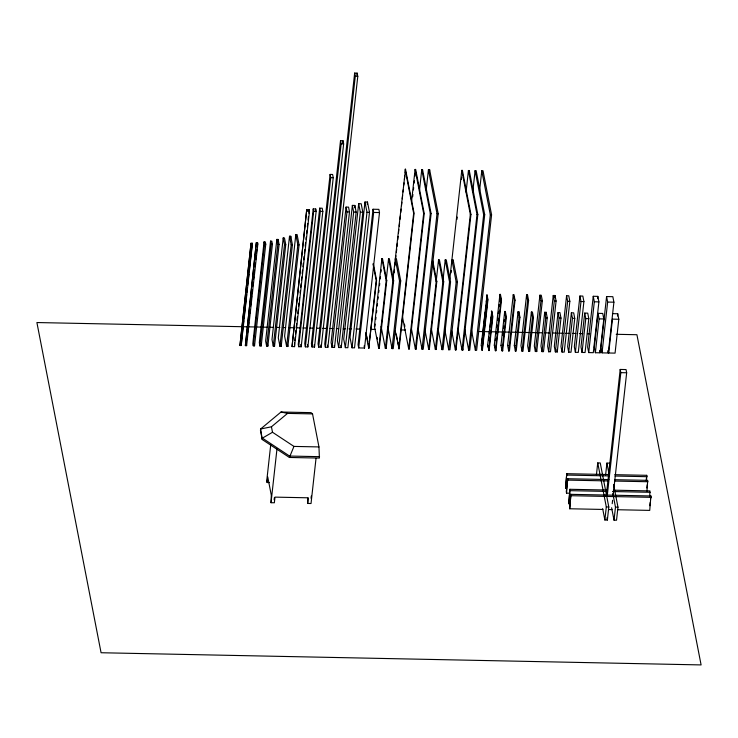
<?xml version="1.0" encoding="UTF-8"?>
<svg xmlns="http://www.w3.org/2000/svg" width="738" height="738" viewBox="0 0 738 738"><rect width="100%" height="100%" fill="white"/><g stroke="black" fill="none" stroke-linecap="round" stroke-linejoin="round"><path stroke-width="1.11" d="M251.031 243.217L239.951 345.522L241.197 345.541L252.414 243.937L252.285 243.245L251.031 243.217L239.951 345.522M242.959 327.727L241.197 345.541M243.208 325.449L243.715 320.882M243.964 318.595L246.612 294.619M246.861 292.34L247.368 287.774M247.617 285.486L248.125 280.92M248.374 278.641L248.881 274.075M249.13 271.787L252.285 243.245M256.317 242.645L245.367 345.633L246.621 345.661L257.839 244.047L257.571 242.673L256.317 242.645L245.367 345.633M246.852 339.72L247.23 336.288M247.608 332.866L247.986 329.443M248.365 326.011L248.743 322.589M249.121 319.167L249.499 315.744M249.748 313.456L250.127 310.034M250.505 306.611L250.883 303.18M251.261 299.757L251.64 296.335M252.018 292.903L252.396 289.481M252.774 286.058L253.152 282.636M253.531 279.204L253.789 276.925M254.287 272.359L254.545 270.071M254.924 266.649L255.302 263.226M255.68 259.794L256.058 256.372M256.437 252.949L256.815 249.527M257.193 246.095L257.571 242.673M264.056 241.889L252.839 343.493L253.282 345.79L254.536 345.818L265.754 244.204L265.302 241.907L264.056 241.889L264.499 244.177L253.282 345.79M270.542 241.105L259.324 342.718L259.951 345.919L261.197 345.947L272.414 244.343L271.796 241.132L270.542 241.105L271.169 244.315L259.951 345.919M276.851 239.407L265.634 341.011L266.621 346.057L267.866 346.085L279.084 244.472L278.106 239.435L276.851 239.407L277.839 244.453L266.621 346.057M277.848 241.713L278.106 239.435M283.207 237.931L271.99 339.545L273.281 346.196L274.536 346.223L285.754 244.61L284.462 237.959L283.207 237.931L284.499 244.582L273.281 346.196M262.239 439.544L260.615 428.99L281.003 412.025L311.002 412.634L312.543 413.907L318.954 446.924L319.406 458.077L289.407 457.468L262.239 439.544L260.459 430.402L260.615 428.99L271.436 426.795L287.543 413.4L312.543 413.907M289.517 236.234L278.3 337.847L279.951 346.325L281.196 346.353L292.414 244.748L290.772 236.261L289.517 236.234L291.169 244.721L279.951 346.325M290.514 238.549L290.772 236.261M270.745 444.571L266.75 480.696L267.11 482.532L269.333 482.578M267.11 482.532L267.737 476.886L271.298 495.226L271.031 502.707L274.361 502.772L274.988 497.126L308.327 497.809L307.7 503.454L311.03 503.519L316.021 458.363M295.827 234.536L284.61 336.15L286.621 346.463L287.866 346.491L299.084 244.878L297.082 234.564L295.827 234.536L297.838 244.859L286.621 346.463M271.031 502.707L277.018 448.519M274.13 499.81L274.379 497.55M306.722 209.721L292.036 346.574L294.536 346.629L309.49 211.151L309.222 209.767L306.722 209.721L292.036 346.574M294.517 342.976L294.536 346.629M294.766 340.698L295.145 337.284M295.523 333.862L295.901 330.449M296.279 327.035L296.658 323.622M297.036 320.2L297.405 316.786M297.783 313.373L298.161 309.96M298.539 306.538L298.918 303.124M299.296 299.711L299.545 297.432M300.052 292.875L300.301 290.606M300.68 287.183L301.058 283.77M301.427 280.357L301.805 276.944M302.183 273.521L302.562 270.108M302.94 266.695L303.318 263.281M303.696 259.859L304.074 256.446M304.443 253.033L304.822 249.619M305.2 246.206L305.578 242.784M305.956 239.37L306.205 237.092M306.584 233.678L306.962 230.265M307.34 226.852L307.718 223.429M308.097 220.016L308.466 216.603M308.844 213.19L309.222 209.767M313.216 208.937L298.253 344.415L298.706 346.712L301.205 346.759L316.159 211.28L315.716 208.992L313.216 208.937L313.659 211.234L298.706 346.712M315.458 211.262L315.716 208.992M289.407 457.468L293.955 446.416L318.954 446.924M319.702 208.153L304.748 343.631L305.366 346.842L307.866 346.897L322.829 211.419L322.202 208.208L319.702 208.153L320.329 211.363L305.366 346.842M330.107 174.417L311.408 343.77L312.036 346.98L314.536 347.035L333.235 177.683L332.607 174.472L330.107 174.417L330.735 177.627L312.036 346.98M340.513 140.69L318.078 343.908L318.705 347.118L321.205 347.164L343.64 143.947L343.013 140.737L340.513 140.69L341.141 143.901L318.705 347.118M342.764 143.024L343.013 140.737M307.718 498.233L307.7 503.454M354.655 73.08L324.748 344.037L325.366 347.247L327.866 347.303L357.782 76.346L357.155 73.136L354.655 73.08L355.282 76.291L325.366 347.247M356.906 75.424L357.155 73.136M311.049 498.298L311.298 496.037M346.057 207.092L331.104 342.57L332.035 347.386L334.535 347.441L349.489 211.954L348.557 207.138L346.057 207.092L346.989 211.907L332.035 347.386M352.367 205.395L337.414 340.873L338.705 347.524L341.205 347.57L356.159 212.092L354.867 205.441L352.367 205.395L353.659 212.046L338.705 347.524M354.618 207.719L354.867 205.441M358.677 203.697L343.724 339.176L345.366 347.653L347.866 347.709L362.828 212.23L361.177 203.743L358.677 203.697L360.329 212.175L345.366 347.653M364.987 201.991L350.033 337.469L352.035 347.792L354.535 347.847L369.489 212.359L367.487 202.046L364.987 201.991L366.989 212.313L352.035 347.792M367.238 204.325L367.487 202.046M373.041 209.241L358.078 344.72L358.705 347.93L364.535 348.041L379.498 212.562L378.871 209.352L373.041 209.241L373.659 212.452L358.705 347.93M373.391 263.89L376.601 280.403L368.705 348.133L376.186 280.394L372.976 263.881M381.906 258.577L374.424 326.316L378.705 348.336L379.277 348.345L386.758 280.606L382.478 258.595L381.906 258.577L386.186 280.597L378.705 348.336M374.996 326.334L375.245 324.074M375.743 319.554L375.993 317.303M376.491 312.783L376.74 310.523M377.238 306.012L377.487 303.752M377.985 299.231L378.243 296.98M378.742 292.46L378.991 290.2M379.489 285.689L379.738 283.429M380.236 278.918L380.485 276.658M380.983 272.137L381.232 269.877M386.325 279.038L388.566 258.715L389.35 258.734L393.631 280.744L386.149 348.484L385.374 348.465L381.094 326.454M385.374 348.465L392.847 280.726L388.566 258.715M392.994 279.176L405.522 169.242L414.083 213.264L399.12 348.751L395.19 330.679M394.083 272.839L394.461 269.425M394.839 266.012L395.217 262.599M395.596 259.186L395.965 255.763M396.343 252.35L396.721 248.937M396.97 246.658L397.348 243.245M397.727 239.832L398.105 236.409M398.483 232.996L398.861 229.583M399.24 226.169L399.618 222.747M399.987 219.334L400.365 215.92M400.743 212.507L401.121 209.085M401.5 205.671L401.878 202.258M402.256 198.845L402.634 195.422M403.003 192.009L403.262 189.731M403.76 185.183L404.009 182.904M404.387 179.491L404.765 176.068M405.144 172.655L405.522 169.242M392.035 348.604L399.516 280.864L395.236 258.853L396.435 258.872L400.716 280.892L393.234 348.631L392.035 348.604L387.764 326.593M411.463 202.452L415.107 169.436L415.679 169.445L424.239 213.476L409.276 348.954L408.704 348.945L402.561 317.331M412.662 196.769L412.911 194.491M413.418 189.943L413.667 187.664M414.166 183.107L414.424 180.828M414.922 176.281L415.171 174.002M398.704 348.742L413.658 213.264L405.107 169.233M419.507 190.063L421.767 169.574L422.551 169.583L431.112 213.614L416.149 349.092L415.374 349.074L411.426 328.761M426.177 190.201L428.437 169.703L429.636 169.731L438.197 213.762L423.234 349.24L422.035 349.212L418.086 328.89M408.704 348.945L423.658 213.466L415.107 169.436M429.387 172.009L429.636 169.731M415.374 349.074L430.328 213.596L421.767 169.574M422.035 349.212L436.997 213.734L428.437 169.703M432.745 260.708L436.813 281.621L429.331 349.36L428.704 349.351L436.186 281.612L432.33 261.796M436.204 281.178L438.575 259.73L439.405 259.748L443.686 281.759L436.204 349.498L435.374 349.48L431.306 328.567M435.374 349.48L442.855 281.741L438.575 259.73M443.123 279.056L445.235 259.868L446.278 259.887L450.558 281.898L443.077 349.637L442.044 349.618L437.975 328.705M442.044 349.618L449.516 281.879L445.235 259.868M449.783 279.195L461.776 170.386L462.394 170.395L470.955 214.426L456.001 349.904L455.374 349.886L451.647 330.698M451.084 272.857L451.333 270.578M456.997 219.352L457.246 217.073M461.388 179.5L461.647 177.231M462.145 172.674L462.394 170.395M452.911 262.285L453.16 260.025L451.905 259.997L456.185 282.017L448.704 349.757L449.959 349.775L457.431 282.036L453.16 260.025M466.056 192.148L468.436 170.515L469.276 170.533L477.827 214.564L462.874 350.043L462.043 350.024L457.874 328.576M469.017 172.812L469.276 170.533M455.374 349.886L470.327 214.407L461.776 170.386M472.717 192.286L475.106 170.653L476.148 170.672L484.709 214.703L469.746 350.181L468.704 350.163L464.534 328.714M462.043 350.024L476.997 214.546L468.436 170.515M479.515 191.28L481.776 170.792L483.021 170.81L491.582 214.841L476.628 350.319L475.373 350.292L471.425 329.978M468.704 350.163L483.667 214.684L475.106 170.653M475.373 350.292L490.327 214.813L481.776 170.792M481.148 345.845L487.071 295.043L487.966 299.628L482.357 350.439L481.462 345.845M481.84 342.46L482.338 337.949M482.587 335.689L483.704 325.532M483.953 323.272L484.451 318.751M484.7 316.491L485.198 311.98M485.576 308.595L485.945 305.209M486.324 301.814L487.071 295.043M482.043 350.43L487.652 299.628L486.757 295.034M487.634 345.061L491.794 311.196L492.864 316.703L489.128 350.568L487.634 345.061L489.128 350.568M488.556 340.55L488.925 337.165M489.303 333.779L489.672 330.393M490.05 327.008L490.419 323.622M490.798 320.227L491.167 316.842M491.545 313.456L491.794 311.196M488.704 350.568L492.449 316.694L491.379 311.187M494.303 345.2L499.912 294.388L500.438 294.407L501.508 299.905L495.899 350.707L495.373 350.698L494.303 345.2L494.829 345.209M495.327 340.688L495.576 338.428M496.074 333.917L496.323 331.657M496.822 327.146L497.071 324.886M497.569 320.366L497.818 318.115M498.316 313.595L498.565 311.335M499.063 306.824L499.312 304.563M499.691 301.178L499.94 298.918M500.189 296.658L500.438 294.407M495.373 350.698L500.982 299.896L499.912 294.388M500.973 345.329L504.709 311.464L505.336 311.473L506.406 316.98L502.67 350.845L502.043 350.836L500.973 345.329L501.6 345.347M502.716 335.181L502.965 332.921M503.464 328.41L503.713 326.15M504.211 321.639L504.46 319.379M504.958 314.858L505.336 311.473M502.043 350.836L505.779 316.962L504.709 311.464M507.643 345.467L513.251 294.665L513.98 294.674L515.05 300.181L509.441 350.984L508.713 350.974L507.643 345.467L508.371 345.485M508.713 350.974L514.321 300.163L513.251 294.665M514.303 345.605L518.048 311.731L518.879 311.75L519.949 317.257L516.213 351.122L515.373 351.103L514.303 345.605L515.142 345.615M518.63 314.01L518.879 311.75M515.373 351.103L519.118 317.239L518.048 311.731M526.581 294.932L520.973 345.735L522.043 351.242L522.984 351.26L528.592 300.458L527.522 294.951L526.581 294.932L527.652 300.44L522.043 351.242M527.273 297.211L527.522 294.951M531.378 311.999L527.642 345.873L528.712 351.38L529.755 351.399L533.491 317.524L532.421 312.026L531.378 311.999L532.449 317.506L528.712 351.38M539.912 295.2L534.303 346.011L535.373 351.509L536.729 351.537L542.338 300.735L541.268 295.228L539.912 295.2L540.982 300.707L535.373 351.509M544.709 312.275L540.972 346.14L542.043 351.648L543.5 351.675L547.236 317.81L546.175 312.303L544.709 312.275L545.779 317.774L542.043 351.648M545.917 314.563L546.175 312.303M553.251 295.477L547.642 346.279L548.712 351.786L550.483 351.814L556.092 301.012L555.022 295.514L553.251 295.477L554.321 300.975L548.712 351.786M554.773 297.765L555.022 295.514M558.048 312.543L554.303 346.417L555.373 351.915L557.255 351.952L560.991 318.087L559.921 312.58L558.048 312.543L559.118 318.05L555.373 351.915M566.581 295.744L560.972 346.546L562.042 352.054L564.229 352.1L569.837 301.288L568.767 295.79L566.581 295.744L567.651 301.252L562.042 352.054M571.378 312.811L567.642 346.685L568.712 352.183L571 352.238L574.745 318.364L573.675 312.857L571.378 312.811L572.448 318.318L568.712 352.183M579.92 296.012L574.312 346.823L575.382 352.321L578.297 352.386L583.906 301.574L582.835 296.076L579.92 296.012L580.99 301.519L575.382 352.321M566.747 473.695L565.566 488.122L566.747 473.695L609.034 474.552M584.717 313.087L580.972 346.952L582.042 352.46L585.068 352.515L588.804 318.65L587.734 313.143L584.717 313.087L585.788 318.585L582.042 352.46M608.868 479.58L567.725 478.741L566.286 491.794L566.553 493.168L569.976 493.242M566.553 493.168L567.725 478.741M569.92 489.294L568.749 503.722L569.92 489.294L606.498 490.032M617.734 509.737L649.735 510.392L650.907 495.964L570.908 494.34L569.727 508.768L602.872 509.441M569.727 508.768L570.908 494.34M593.251 296.289L587.642 347.091L588.712 352.589L593.297 352.69L598.905 301.879L597.835 296.381L593.251 296.289L594.321 301.787L588.712 352.589M597.586 298.632L597.835 296.381M598.048 313.355L594.311 347.229L595.381 352.727L600.068 352.819L603.804 318.954L602.734 313.447L598.048 313.355L599.118 318.862L595.381 352.727M606.581 296.556L600.972 347.358L602.042 352.865L608.296 352.995L613.905 302.183L612.835 296.685L606.581 296.556L607.651 302.063L602.042 352.865M608.712 352.995L612.448 319.13L618.804 319.259L615.068 353.124L608.712 352.995L608.287 350.799M596.424 474.875L597.743 462.911L600.243 462.957L608.804 506.988L607.365 520.041L604.865 519.986L602.669 508.694M617.485 316.012L617.734 313.751L612.439 313.65M605.594 475.06L606.913 463.095L609.413 463.141L609.856 465.401M606.258 495.816L620.206 369.443L626.045 369.563L626.663 372.773L613.094 495.724M607.263 495.604L620.833 372.653L620.206 369.443M604.865 519.986L606.304 506.932L597.743 462.911M612.217 503.694L612.595 500.281M613.582 484.589L617.974 507.172L616.525 520.225L614.025 520.17L615.474 507.117L612.835 493.574M646.147 480.761L646.746 475.318L614.745 474.672M646.534 481.047L646.746 475.318M646.885 487.984L647.244 484.718M646.912 491.526L647.724 480.364L614.579 479.691M649.717 496.646L649.929 490.918L613.352 490.17M649.827 505.751L650.187 502.486M650.547 499.22L650.907 495.964M293.955 446.416L272.506 432.265L262.396 438.132L289.564 456.056L319.563 456.665M355.282 76.291L357.782 76.346M341.141 143.901L343.64 143.947M330.735 177.627L333.235 177.683M306.99 211.096L309.49 211.151M313.659 211.234L316.159 211.28M320.329 211.363L322.829 211.419M346.989 211.907L349.489 211.954M353.659 212.046L356.159 212.092M360.329 212.175L362.828 212.23M366.989 212.313L369.489 212.359M373.659 212.452L379.498 212.562M423.658 213.466L424.239 213.476M430.328 213.596L431.112 213.614M436.997 213.734L438.197 213.762M470.327 214.407L470.955 214.426M476.997 214.546L477.827 214.564M483.667 214.684L484.709 214.703M490.327 214.813L491.582 214.841M251.169 243.909L252.414 243.937M256.584 244.02L257.839 244.047M264.499 244.177L265.754 244.204M271.169 244.315L272.414 244.343M277.839 244.453L279.084 244.472M284.499 244.582L285.754 244.61M291.169 244.721L292.414 244.748M297.838 244.859L299.084 244.878M386.186 280.597L386.758 280.606M392.847 280.726L393.631 280.744M399.516 280.864L400.716 280.892M436.186 281.612L436.813 281.621M442.855 281.741L443.686 281.759M449.516 281.879L450.558 281.898M456.185 282.017L457.431 282.036M500.982 299.896L501.508 299.905M514.321 300.163L515.05 300.181M527.652 300.44L528.592 300.458M540.982 300.707L542.338 300.735M554.321 300.975L556.092 301.012M567.651 301.252L569.837 301.288M580.99 301.519L583.906 301.574M594.321 301.787L598.905 301.879M607.651 302.063L613.905 302.183M505.779 316.962L506.406 316.98M519.118 317.239L519.949 317.257M532.449 317.506L533.491 317.524M545.779 317.774L547.236 317.81M559.118 318.05L560.991 318.087M572.448 318.318L574.745 318.364M585.788 318.585L588.804 318.65M599.118 318.862L603.804 318.954M254.564 326.962L36.9 322.543L101.078 652.743L701.1 664.92L636.922 334.72L616.193 334.296M256.87 327.008L267.23 327.22M269.536 327.266L272.995 327.34M276.446 327.404L279.905 327.478M283.355 327.543L285.661 327.589M289.111 327.663L293.724 327.755M296.03 327.801L300.634 327.893M302.94 327.94L306.39 328.013M309.849 328.087L313.299 328.152M316.759 328.226L320.209 328.29M322.515 328.336L327.119 328.438M329.425 328.484L332.875 328.548M336.334 328.622L338.641 328.668M343.244 328.761L345.55 328.807M349 328.88L351.306 328.927M355.91 329.019L360.522 329.111M370.882 329.323L375.494 329.416M400.826 329.932L405.439 330.024M479.137 331.519L509.082 332.128M511.388 332.174L529.819 332.543M532.116 332.589L542.485 332.801M544.782 332.847L549.395 332.939M552.845 333.013L556.304 333.087M558.611 333.133L563.214 333.225M565.52 333.272L568.97 333.336M572.43 333.41L575.88 333.484M579.339 333.548L582.789 333.622M587.402 333.714L589.699 333.76M620.833 372.653L626.663 372.773M567.015 475.069L609.302 475.927M615.012 476.047L647.014 476.693M567.992 480.115L607.992 480.927M614.846 481.065L647.992 481.739M570.188 490.669L606.765 491.407M612.475 491.526L650.196 492.292M571.175 495.715L651.174 497.338M606.304 506.932L608.804 506.988M615.474 507.117L617.974 507.172M608.592 509.552L612.014 509.626M281.003 412.025L287.543 413.4M617.734 313.751L618.804 319.259M607.863 350.79L608.296 352.995M599.634 350.624L600.068 352.819M606.913 463.095L609.33 475.512M611.617 507.753L614.025 520.17M606.922 517.781L607.365 520.041M556.821 349.757L557.255 351.952M536.305 349.342L536.729 351.537M502.025 347.543L502.67 350.845M495.253 347.404L495.899 350.707M481.822 347.681L482.357 350.439M462.431 347.782L462.874 350.043M455.558 347.644L456.001 349.904M444.645 328.844L448.704 349.757M435.78 347.294L436.204 349.498M428.907 347.155L429.331 349.36M424.645 328.438L428.704 349.351M415.715 346.832L416.149 349.092M404.452 324.12L404.885 326.371M408.843 346.694L409.276 348.954M396.269 334.074L397.367 339.72M397.8 341.971L399.12 348.751M385.725 346.279L386.149 348.484M377.136 337.34L377.561 339.535M378.852 346.14L379.277 348.345M366.768 336.03L367.838 341.537M368.262 343.733L369.12 348.142M365.707 332.718L368.705 348.133M364.12 345.901L364.535 348.041M340.771 345.356L341.205 347.57M334.157 345.513L334.535 347.441M327.451 345.163L327.866 347.303M320.79 345.024L321.205 347.164M314.12 344.895L314.536 347.035M307.451 344.757L307.866 346.897M300.753 344.471L301.205 346.759M287.469 344.425L287.866 346.491M280.791 344.231L281.196 346.353M274.102 344L274.536 346.223M267.479 344.065L267.866 346.085M260.782 343.807L261.197 345.947M271.436 426.795L272.506 432.265M254.232 344.286L254.536 345.818M246.354 344.286L246.621 345.661"/></g></svg>
